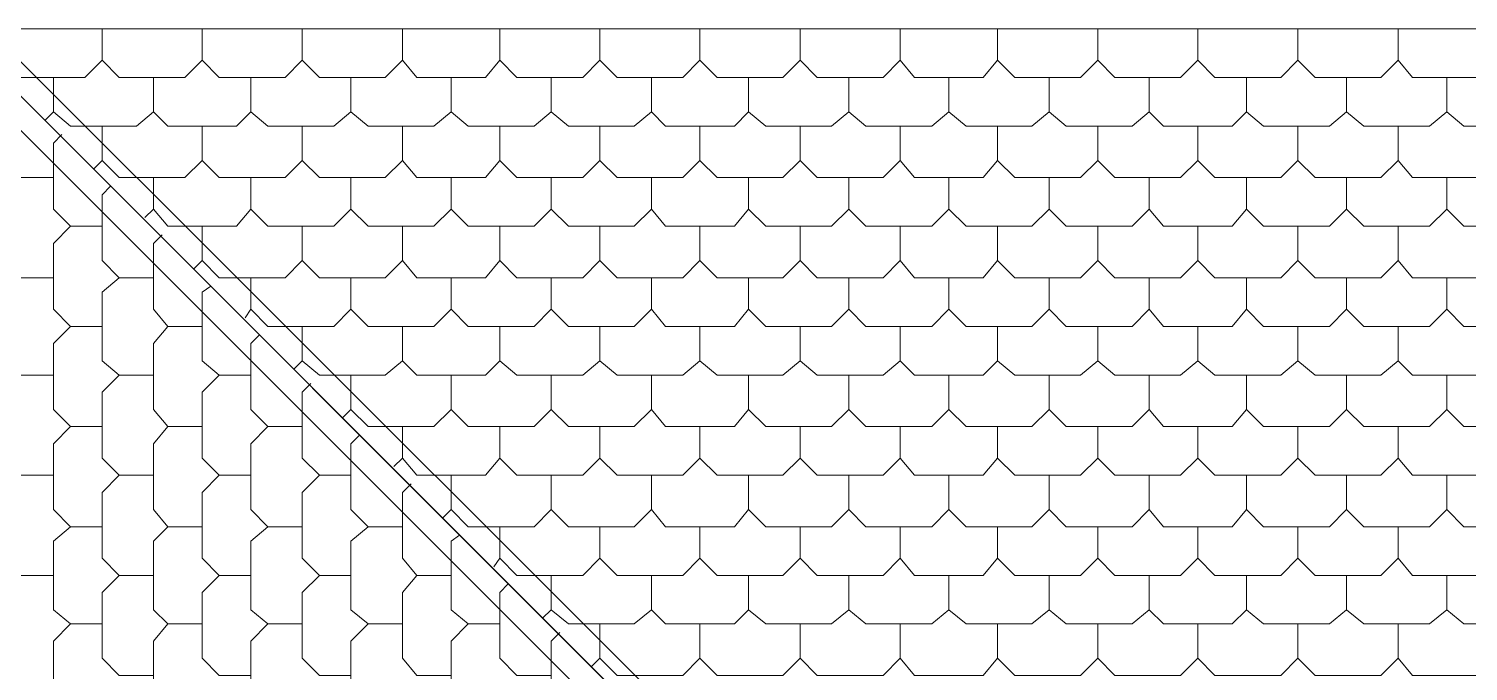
# Model space of a CAD drawing. Header units: millimetres. Extents: x -59 to 47, y 152 to 919.
# Drawn here: x -49.36 to -42.91, y 614.77 to 617.65 of the extents above; entities that cross this region are included whole.
import ezdxf

# ---------------------------------------------------------------- set-up
doc = ezdxf.new("R2010")
doc.units = ezdxf.units.MM
doc.layers.add('PDF_014408$BL-ROOF', color=7, linetype='Continuous')

msp = doc.modelspace()

# ---------------------------------------------------------------- linework, layer by layer
at = {"layer": 'PDF_014408$BL-ROOF', "lineweight": 9}
for points in [[(-49.6944, 617.6501), (-40.2316, 608.1873), (-32.5383, 608.1873), (-32.5383, 615.7909), (-9.4968, 615.7909), (-9.4968, 609.2259), (7.7619, 609.2259), (7.7619, 608.7771), (16.6349, 617.6501)], [(-49.6944, 598.7245), (-40.2316, 608.1873), (-49.6944, 617.6501)]]:
    msp.add_lwpolyline(points, close=True, dxfattribs=at)
for points in [[(-32.5383, 608.3027), (-40.1803, 608.3027), (-49.5405, 617.6501)], [(-49.4764, 617.509), (-49.3995, 617.4321), (-49.1046, 617.4321), (-49.0276, 617.509), (-49.0276, 617.6501)], [(-49.3225, 617.6501), (-49.3225, 617.6501)], [(-49.0276, 617.509), (-48.9507, 617.4321), (-48.6558, 617.4321), (-48.5789, 617.509), (-48.5789, 617.6501)], [(-48.8738, 617.6501), (-48.8738, 617.6501)], [(-48.5789, 617.509), (-48.5019, 617.4321), (-48.207, 617.4321), (-48.1301, 617.509), (-48.1301, 617.6501)], [(-48.1301, 617.509), (-48.0531, 617.4321), (-47.7582, 617.4321), (-47.6813, 617.509), (-47.6813, 617.6501)], [(-47.6813, 617.509), (-47.6172, 617.4321), (-47.3095, 617.4321), (-47.2453, 617.509), (-47.2453, 617.6501)], [(-47.2453, 617.509), (-47.1684, 617.4321), (-46.8735, 617.4321), (-46.7966, 617.509), (-46.7966, 617.6501)], [(-46.7966, 617.509), (-46.7196, 617.4321), (-46.4247, 617.4321), (-46.3478, 617.509), (-46.3478, 617.6501)], [(-46.3478, 617.509), (-46.2709, 617.4321), (-45.9759, 617.4321), (-45.899, 617.509), (-45.899, 617.6501)], [(-45.899, 617.509), (-45.8221, 617.4321), (-45.5272, 617.4321), (-45.4502, 617.509), (-45.4502, 617.6501)], [(-45.4502, 617.509), (-45.3861, 617.4321), (-45.0784, 617.4321), (-45.0143, 617.509), (-45.0143, 617.6501)], [(-45.0143, 617.509), (-44.9373, 617.4321), (-44.6424, 617.4321), (-44.5655, 617.509), (-44.5655, 617.6501)], [(-44.5655, 617.509), (-44.4886, 617.4321), (-44.1937, 617.4321), (-44.1167, 617.509), (-44.1167, 617.6501)], [(-44.1167, 617.509), (-44.0398, 617.4321), (-43.7449, 617.4321), (-43.6679, 617.509), (-43.6679, 617.6501)], [(-43.6679, 617.509), (-43.591, 617.4321), (-43.2961, 617.4321), (-43.2192, 617.509), (-43.2192, 617.6501)], [(-43.2192, 617.509), (-43.1551, 617.4321), (-42.8473, 617.4321), (-42.7832, 617.509), (-42.7832, 617.6501)], [(-49.6944, 617.4962), (-40.3855, 608.1873), (-49.6944, 598.8912)], [(-49.2841, 617.2398), (-49.2456, 617.2782), (-49.2456, 617.4321)], [(-49.2456, 617.2782), (-49.1687, 617.2141), (-48.8738, 617.2141), (-48.7968, 617.2782), (-48.7968, 617.4321)], [(-48.7968, 617.2782), (-48.7327, 617.2141), (-48.425, 617.2141), (-48.3609, 617.2782), (-48.3609, 617.4321)], [(-48.3609, 617.2782), (-48.2839, 617.2141), (-47.989, 617.2141), (-47.9121, 617.2782), (-47.9121, 617.4321)], [(-47.9121, 617.2782), (-47.8352, 617.2141), (-47.5403, 617.2141), (-47.4633, 617.2782), (-47.4633, 617.4321)], [(-47.4633, 617.2782), (-47.3864, 617.2141), (-47.0915, 617.2141), (-47.0145, 617.2782), (-47.0145, 617.4321)], [(-47.0145, 617.2782), (-46.9376, 617.2141), (-46.6427, 617.2141), (-46.5658, 617.2782), (-46.5658, 617.4321)], [(-46.5658, 617.2782), (-46.5017, 617.2141), (-46.1939, 617.2141), (-46.1298, 617.2782), (-46.1298, 617.4321)], [(-46.1298, 617.2782), (-46.0529, 617.2141), (-45.758, 617.2141), (-45.681, 617.2782), (-45.681, 617.4321)], [(-45.681, 617.2782), (-45.6041, 617.2141), (-45.3092, 617.2141), (-45.2323, 617.2782), (-45.2323, 617.4321)], [(-45.2323, 617.2782), (-45.1553, 617.2141), (-44.8604, 617.2141), (-44.7835, 617.2782), (-44.7835, 617.4321)], [(-44.7835, 617.2782), (-44.7065, 617.2141), (-44.4116, 617.2141), (-44.3347, 617.2782), (-44.3347, 617.4321)], [(-44.3347, 617.2782), (-44.2706, 617.2141), (-43.9629, 617.2141), (-43.8987, 617.2782), (-43.8987, 617.4321)], [(-43.8987, 617.2782), (-43.8218, 617.2141), (-43.5269, 617.2141), (-43.45, 617.2782), (-43.45, 617.4321)], [(-43.45, 617.2782), (-43.373, 617.2141), (-43.0781, 617.2141), (-43.0012, 617.2782), (-43.0012, 617.4321)], [(-43.0012, 617.2782), (-42.9243, 617.2141), (-42.6293, 617.2141), (-42.5524, 617.2782), (-42.5524, 617.4321)], [(-49.4379, 617.3936), (-49.4764, 617.3552), (-49.4764, 617.0603), (-49.3995, 616.9833), (-49.2456, 616.9833)], [(-49.0661, 617.0218), (-49.0276, 617.0603), (-49.0276, 617.2141)], [(-49.0276, 617.0603), (-48.9507, 616.9833), (-48.6558, 616.9833), (-48.5789, 617.0603), (-48.5789, 617.2141)], [(-48.5789, 617.0603), (-48.5019, 616.9833), (-48.207, 616.9833), (-48.1301, 617.0603), (-48.1301, 617.2141)], [(-48.1301, 617.0603), (-48.0531, 616.9833), (-47.7582, 616.9833), (-47.6813, 617.0603), (-47.6813, 617.2141)], [(-47.6813, 617.0603), (-47.6172, 616.9833), (-47.3095, 616.9833), (-47.2453, 617.0603), (-47.2453, 617.2141)], [(-47.2453, 617.0603), (-47.1684, 616.9833), (-46.8735, 616.9833), (-46.7966, 617.0603), (-46.7966, 617.2141)], [(-46.7966, 617.0603), (-46.7196, 616.9833), (-46.4247, 616.9833), (-46.3478, 617.0603), (-46.3478, 617.2141)], [(-46.3478, 617.0603), (-46.2709, 616.9833), (-45.9759, 616.9833), (-45.899, 617.0603), (-45.899, 617.2141)], [(-45.899, 617.0603), (-45.8221, 616.9833), (-45.5272, 616.9833), (-45.4502, 617.0603), (-45.4502, 617.2141)], [(-45.4502, 617.0603), (-45.3861, 616.9833), (-45.0784, 616.9833), (-45.0143, 617.0603), (-45.0143, 617.2141)], [(-45.0143, 617.0603), (-44.9373, 616.9833), (-44.6424, 616.9833), (-44.5655, 617.0603), (-44.5655, 617.2141)], [(-44.5655, 617.0603), (-44.4886, 616.9833), (-44.1937, 616.9833), (-44.1167, 617.0603), (-44.1167, 617.2141)], [(-44.1167, 617.0603), (-44.0398, 616.9833), (-43.7449, 616.9833), (-43.6679, 617.0603), (-43.6679, 617.2141)], [(-43.6679, 617.0603), (-43.591, 616.9833), (-43.2961, 616.9833), (-43.2192, 617.0603), (-43.2192, 617.2141)], [(-43.2192, 617.0603), (-43.1551, 616.9833), (-42.8473, 616.9833), (-42.7832, 617.0603), (-42.7832, 617.2141)], [(-49.2071, 617.1757), (-49.2456, 617.1372), (-49.2456, 616.8423), (-49.1687, 616.7653), (-49.0276, 616.7653)], [(-49.3995, 616.9833), (-49.4764, 616.9064), (-49.4764, 616.6115), (-49.3995, 616.5345), (-49.2456, 616.5345)], [(-48.8353, 616.8038), (-48.7968, 616.8423), (-48.7968, 616.9833)], [(-48.7968, 616.8423), (-48.7327, 616.7653), (-48.425, 616.7653), (-48.3609, 616.8423), (-48.3609, 616.9833)], [(-48.3609, 616.8423), (-48.2839, 616.7653), (-47.989, 616.7653), (-47.9121, 616.8423), (-47.9121, 616.9833)], [(-47.9121, 616.8423), (-47.8352, 616.7653), (-47.5403, 616.7653), (-47.4633, 616.8423), (-47.4633, 616.9833)], [(-47.4633, 616.8423), (-47.3864, 616.7653), (-47.0915, 616.7653), (-47.0145, 616.8423), (-47.0145, 616.9833)], [(-47.0145, 616.8423), (-46.9376, 616.7653), (-46.6427, 616.7653), (-46.5658, 616.8423), (-46.5658, 616.9833)], [(-46.5658, 616.8423), (-46.5017, 616.7653), (-46.1939, 616.7653), (-46.1298, 616.8423), (-46.1298, 616.9833)], [(-46.1298, 616.8423), (-46.0529, 616.7653), (-45.758, 616.7653), (-45.681, 616.8423), (-45.681, 616.9833)], [(-45.681, 616.8423), (-45.6041, 616.7653), (-45.3092, 616.7653), (-45.2323, 616.8423), (-45.2323, 616.9833)], [(-45.2323, 616.8423), (-45.1553, 616.7653), (-44.8604, 616.7653), (-44.7835, 616.8423), (-44.7835, 616.9833)], [(-44.7835, 616.8423), (-44.7065, 616.7653), (-44.4116, 616.7653), (-44.3347, 616.8423), (-44.3347, 616.9833)], [(-44.3347, 616.8423), (-44.2706, 616.7653), (-43.9629, 616.7653), (-43.8987, 616.8423), (-43.8987, 616.9833)], [(-43.8987, 616.8423), (-43.8218, 616.7653), (-43.5269, 616.7653), (-43.45, 616.8423), (-43.45, 616.9833)], [(-43.45, 616.8423), (-43.373, 616.7653), (-43.0781, 616.7653), (-43.0012, 616.8423), (-43.0012, 616.9833)], [(-43.0012, 616.8423), (-42.9243, 616.7653), (-42.6293, 616.7653), (-42.5524, 616.8423), (-42.5524, 616.9833)], [(-48.9892, 616.9449), (-49.0276, 616.9064), (-49.0276, 616.6115), (-48.9507, 616.5345), (-48.7968, 616.5345)], [(-49.1687, 616.7653), (-49.2456, 616.6884), (-49.2456, 616.3935), (-49.1687, 616.3166), (-49.0276, 616.3166)], [(-48.6173, 616.573), (-48.5789, 616.6115), (-48.5789, 616.7653)], [(-48.5789, 616.6115), (-48.5019, 616.5345), (-48.207, 616.5345), (-48.1301, 616.6115), (-48.1301, 616.7653)], [(-48.1301, 616.6115), (-48.0531, 616.5345), (-47.7582, 616.5345), (-47.6813, 616.6115), (-47.6813, 616.7653)], [(-47.6813, 616.6115), (-47.6172, 616.5345), (-47.3095, 616.5345), (-47.2453, 616.6115), (-47.2453, 616.7653)], [(-47.2453, 616.6115), (-47.1684, 616.5345), (-46.8735, 616.5345), (-46.7966, 616.6115), (-46.7966, 616.7653)], [(-46.7966, 616.6115), (-46.7196, 616.5345), (-46.4247, 616.5345), (-46.3478, 616.6115), (-46.3478, 616.7653)], [(-46.3478, 616.6115), (-46.2709, 616.5345), (-45.9759, 616.5345), (-45.899, 616.6115), (-45.899, 616.7653)], [(-45.899, 616.6115), (-45.8221, 616.5345), (-45.5272, 616.5345), (-45.4502, 616.6115), (-45.4502, 616.7653)], [(-45.4502, 616.6115), (-45.3861, 616.5345), (-45.0784, 616.5345), (-45.0143, 616.6115), (-45.0143, 616.7653)], [(-45.0143, 616.6115), (-44.9373, 616.5345), (-44.6424, 616.5345), (-44.5655, 616.6115), (-44.5655, 616.7653)], [(-44.5655, 616.6115), (-44.4886, 616.5345), (-44.1937, 616.5345), (-44.1167, 616.6115), (-44.1167, 616.7653)], [(-44.1167, 616.6115), (-44.0398, 616.5345), (-43.7449, 616.5345), (-43.6679, 616.6115), (-43.6679, 616.7653)], [(-43.6679, 616.6115), (-43.591, 616.5345), (-43.2961, 616.5345), (-43.2192, 616.6115), (-43.2192, 616.7653)], [(-43.2192, 616.6115), (-43.1551, 616.5345), (-42.8473, 616.5345), (-42.7832, 616.6115), (-42.7832, 616.7653)], [(-48.7584, 616.7269), (-48.7968, 616.6884), (-48.7968, 616.3935), (-48.7327, 616.3166), (-48.5789, 616.3166)], [(-49.3995, 616.5345), (-49.4764, 616.4704), (-49.4764, 616.1627), (-49.3995, 616.0986), (-49.2456, 616.0986)], [(-48.9507, 616.5345), (-49.0276, 616.4704), (-49.0276, 616.1627), (-48.9507, 616.0986), (-48.7968, 616.0986)], [(-48.3865, 616.355), (-48.3609, 616.3935), (-48.3609, 616.5345)], [(-48.3609, 616.3935), (-48.2839, 616.3166), (-47.989, 616.3166), (-47.9121, 616.3935), (-47.9121, 616.5345)], [(-47.9121, 616.3935), (-47.8352, 616.3166), (-47.5403, 616.3166), (-47.4633, 616.3935), (-47.4633, 616.5345)], [(-47.4633, 616.3935), (-47.3864, 616.3166), (-47.0915, 616.3166), (-47.0145, 616.3935), (-47.0145, 616.5345)], [(-47.0145, 616.3935), (-46.9376, 616.3166), (-46.6427, 616.3166), (-46.5658, 616.3935), (-46.5658, 616.5345)], [(-46.5658, 616.3935), (-46.5017, 616.3166), (-46.1939, 616.3166), (-46.1298, 616.3935), (-46.1298, 616.5345)], [(-46.1298, 616.3935), (-46.0529, 616.3166), (-45.758, 616.3166), (-45.681, 616.3935), (-45.681, 616.5345)], [(-45.681, 616.3935), (-45.6041, 616.3166), (-45.3092, 616.3166), (-45.2323, 616.3935), (-45.2323, 616.5345)], [(-45.2323, 616.3935), (-45.1553, 616.3166), (-44.8604, 616.3166), (-44.7835, 616.3935), (-44.7835, 616.5345)], [(-44.7835, 616.3935), (-44.7065, 616.3166), (-44.4116, 616.3166), (-44.3347, 616.3935), (-44.3347, 616.5345)], [(-44.3347, 616.3935), (-44.2706, 616.3166), (-43.9629, 616.3166), (-43.8987, 616.3935), (-43.8987, 616.5345)], [(-43.8987, 616.3935), (-43.8218, 616.3166), (-43.5269, 616.3166), (-43.45, 616.3935), (-43.45, 616.5345)], [(-43.45, 616.3935), (-43.373, 616.3166), (-43.0781, 616.3166), (-43.0012, 616.3935), (-43.0012, 616.5345)], [(-43.0012, 616.3935), (-42.9243, 616.3166), (-42.6293, 616.3166), (-42.5524, 616.3935), (-42.5524, 616.5345)], [(-48.5404, 616.4961), (-48.5789, 616.4704), (-48.5789, 616.1627), (-48.5019, 616.0986), (-48.3609, 616.0986)], [(-49.1687, 616.3166), (-49.2456, 616.2396), (-49.2456, 615.9447), (-49.1687, 615.8678), (-49.0276, 615.8678)], [(-48.7327, 616.3166), (-48.7968, 616.2396), (-48.7968, 615.9447), (-48.7327, 615.8678), (-48.5789, 615.8678)], [(-48.1685, 616.1242), (-48.1301, 616.1627), (-48.1301, 616.3166)], [(-48.1301, 616.1627), (-48.0531, 616.0986), (-47.7582, 616.0986), (-47.6813, 616.1627), (-47.6813, 616.3166)], [(-47.6813, 616.1627), (-47.6172, 616.0986), (-47.3095, 616.0986), (-47.2453, 616.1627), (-47.2453, 616.3166)], [(-47.2453, 616.1627), (-47.1684, 616.0986), (-46.8735, 616.0986), (-46.7966, 616.1627), (-46.7966, 616.3166)], [(-46.7966, 616.1627), (-46.7196, 616.0986), (-46.4247, 616.0986), (-46.3478, 616.1627), (-46.3478, 616.3166)], [(-46.3478, 616.1627), (-46.2709, 616.0986), (-45.9759, 616.0986), (-45.899, 616.1627), (-45.899, 616.3166)], [(-45.899, 616.1627), (-45.8221, 616.0986), (-45.5272, 616.0986), (-45.4502, 616.1627), (-45.4502, 616.3166)], [(-45.4502, 616.1627), (-45.3861, 616.0986), (-45.0784, 616.0986), (-45.0143, 616.1627), (-45.0143, 616.3166)], [(-45.0143, 616.1627), (-44.9373, 616.0986), (-44.6424, 616.0986), (-44.5655, 616.1627), (-44.5655, 616.3166)], [(-44.5655, 616.1627), (-44.4886, 616.0986), (-44.1937, 616.0986), (-44.1167, 616.1627), (-44.1167, 616.3166)], [(-44.1167, 616.1627), (-44.0398, 616.0986), (-43.7449, 616.0986), (-43.6679, 616.1627), (-43.6679, 616.3166)], [(-43.6679, 616.1627), (-43.591, 616.0986), (-43.2961, 616.0986), (-43.2192, 616.1627), (-43.2192, 616.3166)], [(-43.2192, 616.1627), (-43.1551, 616.0986), (-42.8473, 616.0986), (-42.7832, 616.1627), (-42.7832, 616.3166)], [(-48.3224, 616.2781), (-48.3609, 616.2396), (-48.3609, 615.9447), (-48.2839, 615.8678), (-48.1301, 615.8678)], [(-49.3995, 616.0986), (-49.4764, 616.0217), (-49.4764, 615.7267), (-49.3995, 615.6498), (-49.2456, 615.6498)], [(-48.9507, 616.0986), (-49.0276, 616.0217), (-49.0276, 615.7267), (-48.9507, 615.6498), (-48.7968, 615.6498)], [(-48.5019, 616.0986), (-48.5789, 616.0217), (-48.5789, 615.7267), (-48.5019, 615.6498), (-48.3609, 615.6498)], [(-48.0916, 616.0601), (-48.1301, 616.0217), (-48.1301, 615.7267), (-48.0531, 615.6498), (-47.9121, 615.6498)], [(-47.9506, 615.9063), (-47.9121, 615.9447), (-47.9121, 616.0986)], [(-47.9121, 615.9447), (-47.8352, 615.8678), (-47.5403, 615.8678), (-47.4633, 615.9447), (-47.4633, 616.0986)], [(-47.4633, 615.9447), (-47.3864, 615.8678), (-47.0915, 615.8678), (-47.0145, 615.9447), (-47.0145, 616.0986)], [(-47.0145, 615.9447), (-46.9376, 615.8678), (-46.6427, 615.8678), (-46.5658, 615.9447), (-46.5658, 616.0986)], [(-46.5658, 615.9447), (-46.5017, 615.8678), (-46.1939, 615.8678), (-46.1298, 615.9447), (-46.1298, 616.0986)], [(-46.1298, 615.9447), (-46.0529, 615.8678), (-45.758, 615.8678), (-45.681, 615.9447), (-45.681, 616.0986)], [(-45.681, 615.9447), (-45.6041, 615.8678), (-45.3092, 615.8678), (-45.2323, 615.9447), (-45.2323, 616.0986)], [(-45.2323, 615.9447), (-45.1553, 615.8678), (-44.8604, 615.8678), (-44.7835, 615.9447), (-44.7835, 616.0986)], [(-44.7835, 615.9447), (-44.7065, 615.8678), (-44.4116, 615.8678), (-44.3347, 615.9447), (-44.3347, 616.0986)], [(-44.3347, 615.9447), (-44.2706, 615.8678), (-43.9629, 615.8678), (-43.8987, 615.9447), (-43.8987, 616.0986)], [(-43.8987, 615.9447), (-43.8218, 615.8678), (-43.5269, 615.8678), (-43.45, 615.9447), (-43.45, 616.0986)], [(-43.45, 615.9447), (-43.373, 615.8678), (-43.0781, 615.8678), (-43.0012, 615.9447), (-43.0012, 616.0986)], [(-43.0012, 615.9447), (-42.9243, 615.8678), (-42.6293, 615.8678), (-42.5524, 615.9447), (-42.5524, 616.0986)], [(-49.1687, 615.8678), (-49.2456, 615.7909), (-49.2456, 615.4959), (-49.1687, 615.419), (-49.0276, 615.419)], [(-48.7327, 615.8678), (-48.7968, 615.7909), (-48.7968, 615.4959), (-48.7327, 615.419), (-48.5789, 615.419)], [(-48.2839, 615.8678), (-48.3609, 615.7909), (-48.3609, 615.4959), (-48.2839, 615.419), (-48.1301, 615.419)], [(-47.7198, 615.6883), (-47.6813, 615.7267), (-47.6813, 615.8678)], [(-47.6813, 615.7267), (-47.6172, 615.6498), (-47.3095, 615.6498), (-47.2453, 615.7267), (-47.2453, 615.8678)], [(-47.2453, 615.7267), (-47.1684, 615.6498), (-46.8735, 615.6498), (-46.7966, 615.7267), (-46.7966, 615.8678)], [(-46.7966, 615.7267), (-46.7196, 615.6498), (-46.4247, 615.6498), (-46.3478, 615.7267), (-46.3478, 615.8678)], [(-46.3478, 615.7267), (-46.2709, 615.6498), (-45.9759, 615.6498), (-45.899, 615.7267), (-45.899, 615.8678)], [(-45.899, 615.7267), (-45.8221, 615.6498), (-45.5272, 615.6498), (-45.4502, 615.7267), (-45.4502, 615.8678)], [(-45.4502, 615.7267), (-45.3861, 615.6498), (-45.0784, 615.6498), (-45.0143, 615.7267), (-45.0143, 615.8678)], [(-45.0143, 615.7267), (-44.9373, 615.6498), (-44.6424, 615.6498), (-44.5655, 615.7267), (-44.5655, 615.8678)], [(-44.5655, 615.7267), (-44.4886, 615.6498), (-44.1937, 615.6498), (-44.1167, 615.7267), (-44.1167, 615.8678)], [(-44.1167, 615.7267), (-44.0398, 615.6498), (-43.7449, 615.6498), (-43.6679, 615.7267), (-43.6679, 615.8678)], [(-43.6679, 615.7267), (-43.591, 615.6498), (-43.2961, 615.6498), (-43.2192, 615.7267), (-43.2192, 615.8678)], [(-43.2192, 615.7267), (-43.1551, 615.6498), (-42.8473, 615.6498), (-42.7832, 615.7267), (-42.7832, 615.8678)], [(-47.8736, 615.8293), (-47.9121, 615.7909), (-47.9121, 615.4959), (-47.8352, 615.419), (-47.6813, 615.419)], [(-49.3995, 615.6498), (-49.4764, 615.5729), (-49.4764, 615.278), (-49.3995, 615.201), (-49.2456, 615.201)], [(-48.9507, 615.6498), (-49.0276, 615.5729), (-49.0276, 615.278), (-48.9507, 615.201), (-48.7968, 615.201)], [(-48.5019, 615.6498), (-48.5789, 615.5729), (-48.5789, 615.278), (-48.5019, 615.201), (-48.3609, 615.201)], [(-48.0531, 615.6498), (-48.1301, 615.5729), (-48.1301, 615.278), (-48.0531, 615.201), (-47.9121, 615.201)], [(-47.6428, 615.6113), (-47.6813, 615.5729), (-47.6813, 615.278), (-47.6172, 615.201), (-47.4633, 615.201)], [(-47.5018, 615.4575), (-47.4633, 615.4959), (-47.4633, 615.6498)], [(-47.4633, 615.4959), (-47.3864, 615.419), (-47.0915, 615.419), (-47.0145, 615.4959), (-47.0145, 615.6498)], [(-47.0145, 615.4959), (-46.9376, 615.419), (-46.6427, 615.419), (-46.5658, 615.4959), (-46.5658, 615.6498)], [(-46.5658, 615.4959), (-46.5017, 615.419), (-46.1939, 615.419), (-46.1298, 615.4959), (-46.1298, 615.6498)], [(-46.1298, 615.4959), (-46.0529, 615.419), (-45.758, 615.419), (-45.681, 615.4959), (-45.681, 615.6498)], [(-45.681, 615.4959), (-45.6041, 615.419), (-45.3092, 615.419), (-45.2323, 615.4959), (-45.2323, 615.6498)], [(-45.2323, 615.4959), (-45.1553, 615.419), (-44.8604, 615.419), (-44.7835, 615.4959), (-44.7835, 615.6498)], [(-44.7835, 615.4959), (-44.7065, 615.419), (-44.4116, 615.419), (-44.3347, 615.4959), (-44.3347, 615.6498)], [(-44.3347, 615.4959), (-44.2706, 615.419), (-43.9629, 615.419), (-43.8987, 615.4959), (-43.8987, 615.6498)], [(-43.8987, 615.4959), (-43.8218, 615.419), (-43.5269, 615.419), (-43.45, 615.4959), (-43.45, 615.6498)], [(-43.45, 615.4959), (-43.373, 615.419), (-43.0781, 615.419), (-43.0012, 615.4959), (-43.0012, 615.6498)], [(-43.0012, 615.4959), (-42.9243, 615.419), (-42.6293, 615.419), (-42.5524, 615.4959), (-42.5524, 615.6498)], [(-49.1687, 615.419), (-49.2456, 615.3549), (-49.2456, 615.0472), (-49.1687, 614.9831), (-49.0276, 614.9831)], [(-48.7327, 615.419), (-48.7968, 615.3549), (-48.7968, 615.0472), (-48.7327, 614.9831), (-48.5789, 614.9831)], [(-48.2839, 615.419), (-48.3609, 615.3549), (-48.3609, 615.0472), (-48.2839, 614.9831), (-48.1301, 614.9831)], [(-47.8352, 615.419), (-47.9121, 615.3549), (-47.9121, 615.0472), (-47.8352, 614.9831), (-47.6813, 614.9831)], [(-47.271, 615.2395), (-47.2453, 615.278), (-47.2453, 615.419)], [(-47.2453, 615.278), (-47.1684, 615.201), (-46.8735, 615.201), (-46.7966, 615.278), (-46.7966, 615.419)], [(-46.7966, 615.278), (-46.7196, 615.201), (-46.4247, 615.201), (-46.3478, 615.278), (-46.3478, 615.419)], [(-46.3478, 615.278), (-46.2709, 615.201), (-45.9759, 615.201), (-45.899, 615.278), (-45.899, 615.419)], [(-45.899, 615.278), (-45.8221, 615.201), (-45.5272, 615.201), (-45.4502, 615.278), (-45.4502, 615.419)], [(-45.4502, 615.278), (-45.3861, 615.201), (-45.0784, 615.201), (-45.0143, 615.278), (-45.0143, 615.419)], [(-45.0143, 615.278), (-44.9373, 615.201), (-44.6424, 615.201), (-44.5655, 615.278), (-44.5655, 615.419)], [(-44.5655, 615.278), (-44.4886, 615.201), (-44.1937, 615.201), (-44.1167, 615.278), (-44.1167, 615.419)], [(-44.1167, 615.278), (-44.0398, 615.201), (-43.7449, 615.201), (-43.6679, 615.278), (-43.6679, 615.419)], [(-43.6679, 615.278), (-43.591, 615.201), (-43.2961, 615.201), (-43.2192, 615.278), (-43.2192, 615.419)], [(-43.2192, 615.278), (-43.1551, 615.201), (-42.8473, 615.201), (-42.7832, 615.278), (-42.7832, 615.419)], [(-47.4249, 615.3805), (-47.4633, 615.3549), (-47.4633, 615.0472), (-47.3864, 614.9831), (-47.2453, 614.9831)], [(-48.9507, 615.201), (-49.0276, 615.1241), (-49.0276, 614.8292), (-48.9507, 614.7523), (-48.7968, 614.7523)], [(-48.5019, 615.201), (-48.5789, 615.1241), (-48.5789, 614.8292), (-48.5019, 614.7523), (-48.3609, 614.7523)], [(-48.0531, 615.201), (-48.1301, 615.1241), (-48.1301, 614.8292), (-48.0531, 614.7523), (-47.9121, 614.7523)], [(-47.6172, 615.201), (-47.6813, 615.1241), (-47.6813, 614.8292), (-47.6172, 614.7523), (-47.4633, 614.7523)], [(-47.2069, 615.1626), (-47.2453, 615.1241), (-47.2453, 614.8292), (-47.1684, 614.7523), (-47.0145, 614.7523)], [(-47.053, 615.0087), (-47.0145, 615.0472), (-47.0145, 615.201)], [(-47.0145, 615.0472), (-46.9376, 614.9831), (-46.6427, 614.9831), (-46.5658, 615.0472), (-46.5658, 615.201)], [(-46.5658, 615.0472), (-46.5017, 614.9831), (-46.1939, 614.9831), (-46.1298, 615.0472), (-46.1298, 615.201)], [(-46.1298, 615.0472), (-46.0529, 614.9831), (-45.758, 614.9831), (-45.681, 615.0472), (-45.681, 615.201)], [(-45.681, 615.0472), (-45.6041, 614.9831), (-45.3092, 614.9831), (-45.2323, 615.0472), (-45.2323, 615.201)], [(-45.2323, 615.0472), (-45.1553, 614.9831), (-44.8604, 614.9831), (-44.7835, 615.0472), (-44.7835, 615.201)], [(-44.7835, 615.0472), (-44.7065, 614.9831), (-44.4116, 614.9831), (-44.3347, 615.0472), (-44.3347, 615.201)], [(-44.3347, 615.0472), (-44.2706, 614.9831), (-43.9629, 614.9831), (-43.8987, 615.0472), (-43.8987, 615.201)], [(-43.8987, 615.0472), (-43.8218, 614.9831), (-43.5269, 614.9831), (-43.45, 615.0472), (-43.45, 615.201)], [(-43.45, 615.0472), (-43.373, 614.9831), (-43.0781, 614.9831), (-43.0012, 615.0472), (-43.0012, 615.201)], [(-43.0012, 615.0472), (-42.9243, 614.9831), (-42.6293, 614.9831), (-42.5524, 615.0472), (-42.5524, 615.201)], [(-49.1687, 614.9831), (-49.2456, 614.9061), (-49.2456, 614.6112), (-49.1687, 614.5343), (-49.0276, 614.5343)], [(-48.7327, 614.9831), (-48.7968, 614.9061), (-48.7968, 614.6112), (-48.7327, 614.5343), (-48.5789, 614.5343)], [(-48.2839, 614.9831), (-48.3609, 614.9061), (-48.3609, 614.6112), (-48.2839, 614.5343), (-48.1301, 614.5343)], [(-47.8352, 614.9831), (-47.9121, 614.9061), (-47.9121, 614.6112), (-47.8352, 614.5343), (-47.6813, 614.5343)], [(-47.3864, 614.9831), (-47.4633, 614.9061), (-47.4633, 614.6112), (-47.3864, 614.5343), (-47.2453, 614.5343)], [(-46.835, 614.7907), (-46.7966, 614.8292), (-46.7966, 614.9831)], [(-46.7966, 614.8292), (-46.7196, 614.7523), (-46.4247, 614.7523), (-46.3478, 614.8292), (-46.3478, 614.9831)], [(-46.3478, 614.8292), (-46.2709, 614.7523), (-45.9759, 614.7523), (-45.899, 614.8292), (-45.899, 614.9831)], [(-45.899, 614.8292), (-45.8221, 614.7523), (-45.5272, 614.7523), (-45.4502, 614.8292), (-45.4502, 614.9831)], [(-45.4502, 614.8292), (-45.3861, 614.7523), (-45.0784, 614.7523), (-45.0143, 614.8292), (-45.0143, 614.9831)], [(-45.0143, 614.8292), (-44.9373, 614.7523), (-44.6424, 614.7523), (-44.5655, 614.8292), (-44.5655, 614.9831)], [(-44.5655, 614.8292), (-44.4886, 614.7523), (-44.1937, 614.7523), (-44.1167, 614.8292), (-44.1167, 614.9831)], [(-44.1167, 614.8292), (-44.0398, 614.7523), (-43.7449, 614.7523), (-43.6679, 614.8292), (-43.6679, 614.9831)], [(-43.6679, 614.8292), (-43.591, 614.7523), (-43.2961, 614.7523), (-43.2192, 614.8292), (-43.2192, 614.9831)], [(-43.2192, 614.8292), (-43.1551, 614.7523), (-42.8473, 614.7523), (-42.7832, 614.8292), (-42.7832, 614.9831)], [(-46.9761, 614.9446), (-47.0145, 614.9061), (-47.0145, 614.6112), (-46.9376, 614.5343), (-46.7966, 614.5343)]]:
    msp.add_lwpolyline(points, dxfattribs=at)

doc.saveas('drawing.dxf')
